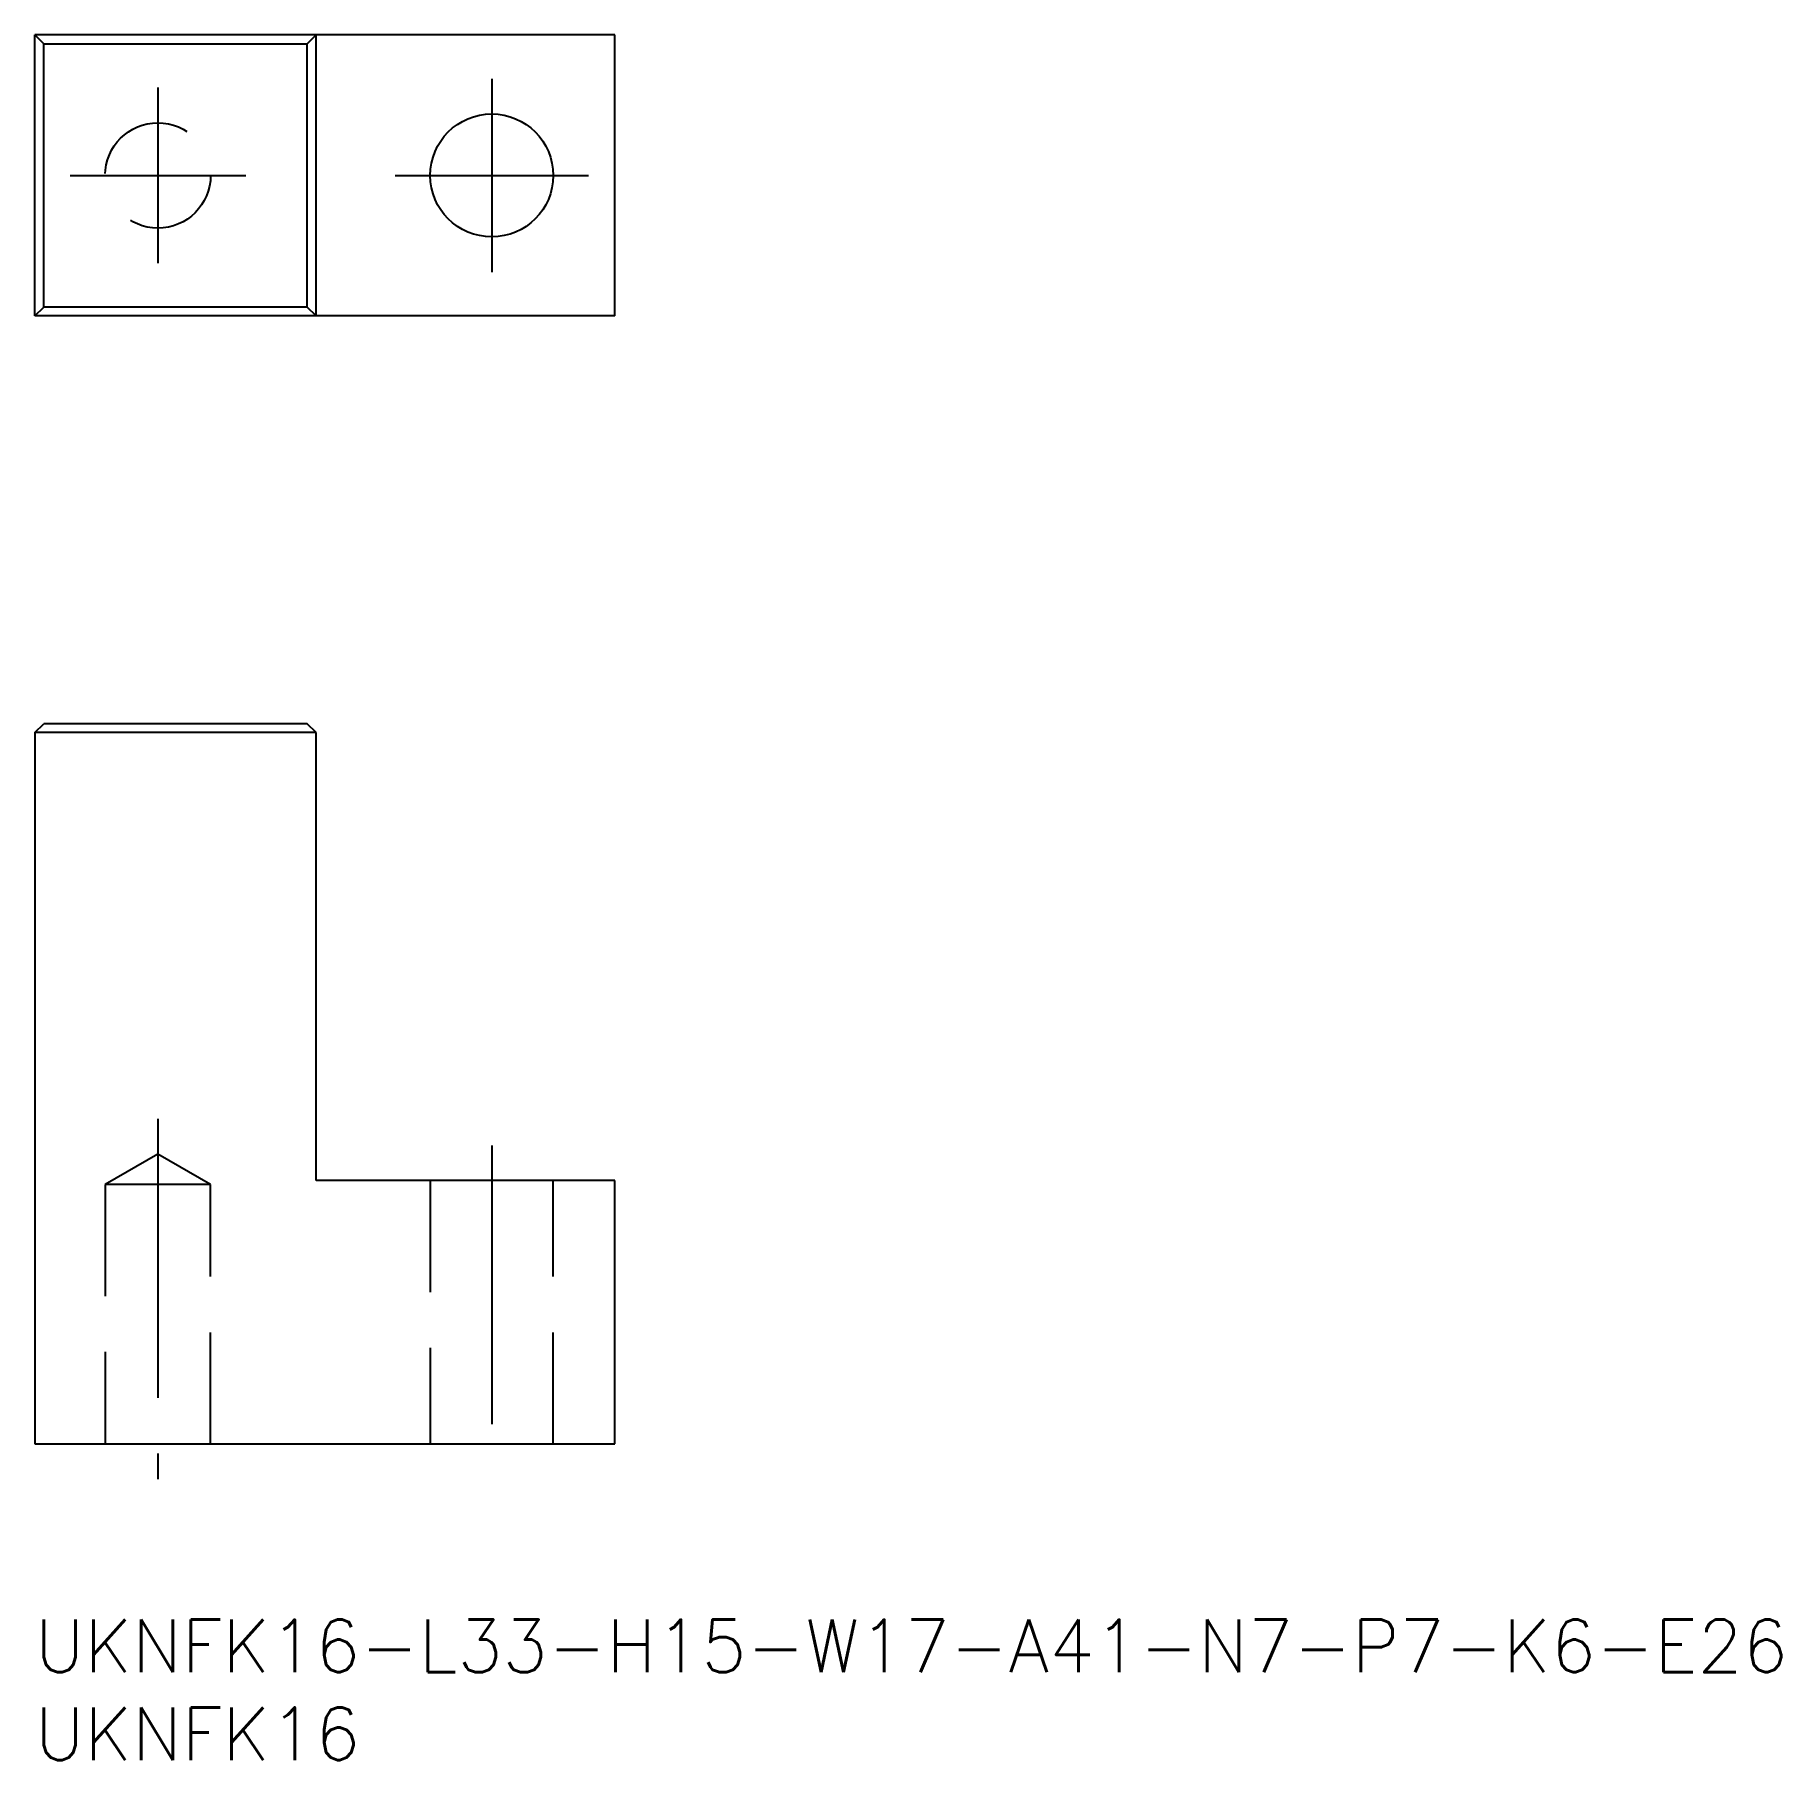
# Model space of a CAD drawing. Extents: x 0 to 99.4, y -8 to 90.2.
import ezdxf

# ---------------------------------------------------------------- set-up
doc = ezdxf.new("R2010")
doc.units = 0
doc.header["$LTSCALE"] = 0.5
doc.linetypes.add('CENTER', pattern=[50.8, 31.75, -6.35, 6.35, -6.35])
doc.linetypes.add('DASHED', pattern=[19.05, 12.7, -6.35])
for name, color, linetype in [('MSM_CENTER', 1, 'CENTER'), ('MSM_CONTINUOUS', 7, 'CONTINUOUS'), ('MSM_DASHED', 4, 'DASHED'), ('MSM_PART_NUMBER', 7, 'CONTINUOUS')]:
    doc.layers.add(name, color=color, linetype=linetype)
doc.styles.get("Standard").update_dxf_attribs({"font": 'txt.shx', "height": 1, "bigfont": 'bigfont.shx'})

# ---------------------------------------------------------------- blocks, each defined once
blk = doc.blocks.new('*U22')
at = {"layer": 'MSM_PART_NUMBER'}
blk.add_text('UKNFK16-L33-H15-W17-A41-N7-P7-K6-E26', height=3, dxfattribs=at).set_placement((0, -3))
blk = doc.blocks.new('*U23')
at = {"layer": 'MSM_PART_NUMBER'}
blk.add_text('UKNFK16', height=3, dxfattribs=at).set_placement((0, -8))

msp = doc.modelspace()

# ---------------------------------------------------------------- linework, layer by layer
at = {"layer": 'MSM_CENTER'}
for p, q in [((26, 87.721), (26, 76.721)), ((7, 87.221), (7, 77.221)), ((2, 82.221), (12, 82.221)), ((20.5, 82.221), (31.5, 82.221)), ((7, 28.5), (7, 8)), ((26, 27), (26, 8))]:
    msp.add_line(p, q, dxfattribs=at)
at = {"layer": 'MSM_CONTINUOUS'}
for p, q in [((33, 90.221), (0, 90.221)), ((0, 74.221), (0, 90.221)), ((0.5, 89.721), (0, 90.221)), ((0.5, 74.721), (0.5, 89.721)), ((0.5, 89.721), (15.5, 89.721)), ((16, 90.221), (15.5, 89.721)), ((15.5, 74.721), (15.5, 89.721)), ((16, 74.221), (16, 90.221)), ((33, 74.221), (33, 90.221)), ((0, 74.221), (0.5, 74.721)), ((15.5, 74.721), (0.5, 74.721)), ((16, 74.221), (15.5, 74.721)), ((33, 74.221), (0, 74.221)), ((0, 50.5), (0.5, 51)), ((15.5, 51), (0.5, 51)), ((16, 50.5), (15.5, 51)), ((0, 50.5), (0, 10)), ((16, 50.5), (0, 50.5)), ((16, 25), (16, 50.5)), ((33, 25), (16, 25)), ((33, 10), (33, 25)), ((0, 10), (33, 10))]:
    msp.add_line(p, q, dxfattribs=at)
msp.add_circle((26, 82.221), 3.5, dxfattribs=at)
at = {"layer": 'MSM_DASHED'}
for p, q in [((7, 26.5), (4, 24.768)), ((10, 24.768), (7, 26.5)), ((22.5, 25), (22.5, 10)), ((29.5, 10), (29.5, 25)), ((10, 24.768), (4, 24.768)), ((4, 24.768), (4, 10)), ((10, 10), (10, 24.768))]:
    msp.add_line(p, q, dxfattribs=at)
msp.add_circle((7, 82.221), 3, dxfattribs=at)

# ---------------------------------------------------------------- block references
at = {"layer": 'MSM_CONTINUOUS'}
for name in ['*U22', '*U23']:
    msp.add_blockref(name, (0, 0), dxfattribs=at)

doc.saveas('drawing.dxf')
